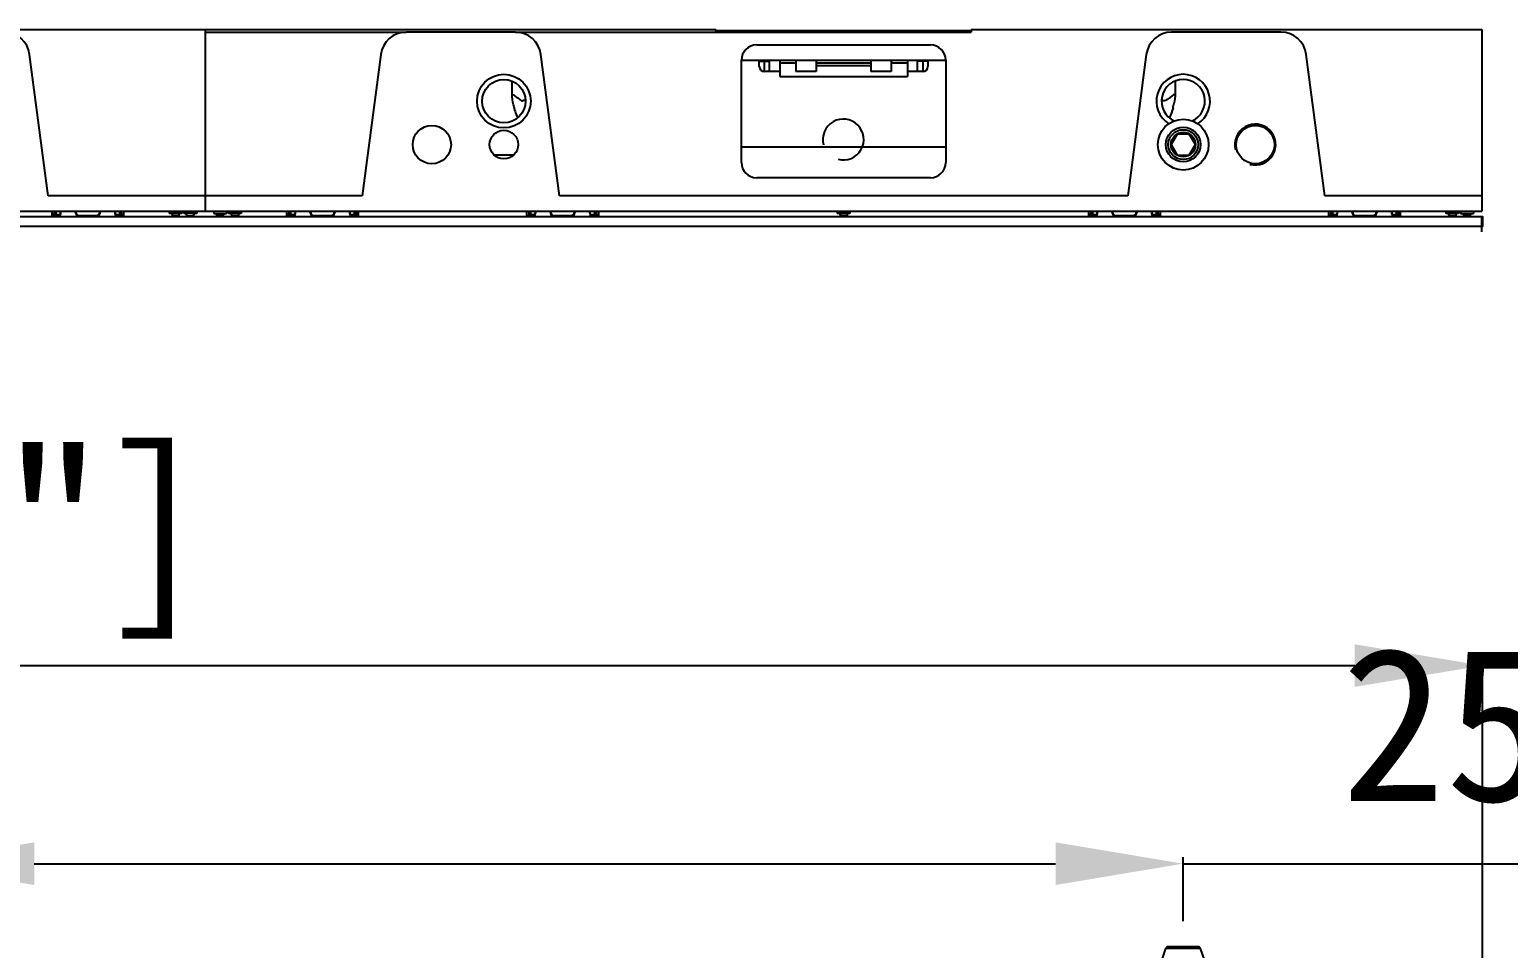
# Model space of a CAD drawing. Header units: millimetres. Extents: x 2900105 to 2915262, y -55349 to -51874.
# Drawn here: x 2902097.2 to 2902386.8, y -53393 to -53213.3 of the extents above; entities that cross this region are included whole.
import ezdxf

# ---------------------------------------------------------------- set-up
doc = ezdxf.new("R2010")
doc.units = ezdxf.units.MM
doc.layers.add('02___PRT_ALL_AXES', color=7, linetype='Continuous')
doc.styles.get("Standard").update_dxf_attribs({"font": ''})
doc.styles.get('Standard').set_extended_font_data('SimSun')
doc.dimstyles.new('ISO-200', dxfattribs={"dimtxt": 30, "dimasz": 25, "dimexe": 1.25, "dimexo": 5, "dimgap": 5, "dimtad": 1, "dimtoh": 1, "dimdec": 1, "dimdsep": 46, "dimtxsty": 'Standard', "dimcen": 2.5, "dimadec": 0, "dimazin": 0, "dimtfac": 1, "dimtdec": 1, "dimtmove": 0, "dimatfit": 3, "dimfxl": 1, "dimarcsym": 0})

# ---------------------------------------------------------------- blocks, each defined once
blk = doc.blocks.new('*D353')
at = {"color": 0, "lineweight": -2, "transparency": 16777216}
for p, q in [((2901381.67, -53396.7), (2901381.67, -53336.45)), ((2901406.67, -53337.7), (2902356.67, -53337.7)), ((2902381.67, -53396.7), (2902381.67, -53336.45))]:
    blk.add_line(p, q, dxfattribs=at)
at = {"color": 0, "transparency": 16777216}
for points in [[(2901406.67, -53333.53), (2901406.67, -53341.87), (2901381.67, -53337.7)], [(2902356.67, -53333.53), (2902356.67, -53341.87), (2902381.67, -53337.7)]]:
    blk.add_solid(points, dxfattribs=at)
at = {"layer": 'Defpoints', "color": 0, "transparency": 16777216}
for p in [(2902381.67, -53337.7), (2901381.67, -53401.7), (2902381.67, -53401.7)]:
    blk.add_point(p, dxfattribs=at)
at = {"color": 0, "transparency": 16777216, "insert": (2901969.15, -53314.1), "char_height": 30, "attachment_point": 5}
blk.add_mtext('1000 [3\'-3 3/8"]', dxfattribs=at)
blk = doc.blocks.new('*D361')
at = {"color": 0, "lineweight": -2, "transparency": 16777216}
for p, q in [((2902073.14, -53387.7), (2902073.14, -53375.21)), ((2902323.09, -53387.7), (2902323.09, -53375.21)), ((2902098.14, -53376.46), (2902298.09, -53376.46)), ((2902323.09, -53376.46), (2902604.8, -53376.46))]:
    blk.add_line(p, q, dxfattribs=at)
at = {"color": 0, "transparency": 16777216}
for points in [[(2902098.14, -53372.29), (2902098.14, -53380.63), (2902073.14, -53376.46)], [(2902298.09, -53372.29), (2902298.09, -53380.63), (2902323.09, -53376.46)]]:
    blk.add_solid(points, dxfattribs=at)
at = {"layer": 'Defpoints', "color": 0, "transparency": 16777216}
for p in [(2902323.09, -53376.46), (2902073.14, -53392.7), (2902323.09, -53392.7)]:
    blk.add_point(p, dxfattribs=at)
at = {"color": 0, "transparency": 16777216, "insert": (2902476.45, -53352.86), "char_height": 30, "attachment_point": 5}
blk.add_mtext('250 [9 7/8"]', dxfattribs=at)

msp = doc.modelspace()

# ---------------------------------------------------------------- linework, layer by layer
at = {"color": 7, "linetype": 'Continuous'}
for p, q in [((2902031.64, -53213.27), (2902231.59, -53213.27)), ((2902131.62, -53213.27), (2902131.62, -53248.77)), ((2902131.62, -53213.77), (2902170.98, -53213.77)), ((2902192.37, -53213.77), (2902170.96, -53213.77)), ((2902192.34, -53213.77), (2902231.59, -53213.77)), ((2902231.59, -53213.77), (2902231.59, -53213.27)), ((2902231.59, -53213.47), (2902281.59, -53213.47)), ((2902231.59, -53213.77), (2902281.59, -53213.77)), ((2902281.59, -53213.27), (2902381.57, -53213.27)), ((2902281.59, -53213.27), (2902281.59, -53213.77)), ((2902342.23, -53213.77), (2902320.82, -53213.77)), ((2902381.57, -53213.27), (2902381.57, -53248.77)), ((2902239.59, -53216.27), (2902273.59, -53216.27)), ((2902100.87, -53245.77), (2902097.23, -53218.12)), ((2902166, -53218.12), (2902162.36, -53245.77)), ((2902200.96, -53245.77), (2902197.32, -53218.12)), ((2902236.59, -53219.27), (2902276.59, -53219.27)), ((2902236.59, -53239.27), (2902236.59, -53219.27)), ((2902240.09, -53220.47), (2902240.09, -53219.27)), ((2902240.09, -53219.47), (2902242.09, -53219.47)), ((2902241.09, -53221.47), (2902241.09, -53219.27)), ((2902242.09, -53221.47), (2902242.09, -53219.27)), ((2902247.24, -53219.27), (2902247.24, -53221.47)), ((2902251.24, -53219.27), (2902251.24, -53221.47)), ((2902261.94, -53219.27), (2902261.94, -53221.47)), ((2902265.94, -53219.27), (2902265.94, -53221.47)), ((2902271.09, -53221.47), (2902271.09, -53219.27)), ((2902273.09, -53219.47), (2902271.09, -53219.47)), ((2902272.09, -53219.27), (2902272.09, -53221.47)), ((2902273.09, -53219.27), (2902273.09, -53220.47)), ((2902276.59, -53219.27), (2902276.59, -53239.27)), ((2902315.86, -53218.12), (2902312.22, -53245.77)), ((2902350.82, -53245.77), (2902347.18, -53218.12)), ((2902244.09, -53221.47), (2902241.09, -53221.47)), ((2902244.09, -53219.77), (2902244.09, -53222.47)), ((2902244.09, -53222.47), (2902269.09, -53222.47)), ((2902251.24, -53221.47), (2902247.24, -53221.47)), ((2902251.24, -53220.27), (2902261.94, -53220.27)), ((2902265.94, -53221.47), (2902261.94, -53221.47)), ((2902269.09, -53219.77), (2902269.09, -53222.47)), ((2902272.09, -53221.47), (2902269.09, -53221.47)), ((2902191.7, -53225.83), (2902191.7, -53223.34)), ((2902321.49, -53223.34), (2902321.49, -53225.83)), ((2902321.91, -53233.72), (2902320.73, -53235.77)), ((2902324.28, -53233.72), (2902321.91, -53233.72)), ((2902325.46, -53235.77), (2902324.28, -53233.72)), ((2902276.59, -53236.27), (2902236.59, -53236.27)), ((2902320.73, -53235.77), (2902321.91, -53237.82)), ((2902324.28, -53237.82), (2902325.46, -53235.77)), ((2902188.2, -53237.77), (2902191.99, -53237.77)), ((2902321.91, -53237.82), (2902324.28, -53237.82)), ((2902273.59, -53242.27), (2902239.59, -53242.27)), ((2902162.36, -53245.77), (2902100.87, -53245.77)), ((2902312.22, -53245.77), (2902200.96, -53245.77)), ((2902381.57, -53245.77), (2902350.82, -53245.77)), ((2901381.67, -53248.77), (2902381.57, -53248.77)), ((2902101.64, -53249.62), (2902101.64, -53248.77)), ((2902101.64, -53249.62), (2902101.91, -53249.62)), ((2902101.84, -53249.82), (2902101.64, -53249.62)), ((2902101.84, -53249.82), (2902103.02, -53249.82)), ((2902102.1, -53249.82), (2902101.91, -53249.62)), ((2902102.01, -53249.41), (2902102.33, -53249.46)), ((2902102.33, -53249.46), (2902103.22, -53249.46)), ((2902103.21, -53249.64), (2902103.23, -53249.61)), ((2902103.23, -53249.4), (2902103.22, -53249.46)), ((2902103.23, -53249.4), (2902103.22, -53249.46)), ((2902103.28, -53249.41), (2902103.22, -53249.46)), ((2902103.23, -53249.61), (2902103.23, -53249.61)), ((2902106.42, -53249.41), (2902106.35, -53249.46)), ((2902106.74, -53249.62), (2902110.54, -53249.62)), ((2902106.74, -53249.62), (2902106.8, -53249.82)), ((2902106.8, -53249.82), (2902110.49, -53249.82)), ((2902110.49, -53249.82), (2902110.54, -53249.62)), ((2902110.86, -53249.41), (2902110.94, -53249.46)), ((2902114.01, -53249.41), (2902114.07, -53249.46)), ((2902114.05, -53249.61), (2902114.06, -53249.61)), ((2902114.07, -53249.46), (2902114.06, -53249.4)), ((2902114.07, -53249.46), (2902114.06, -53249.4)), ((2902114.06, -53249.61), (2902114.08, -53249.64)), ((2902114.07, -53249.46), (2902114.96, -53249.46)), ((2902114.27, -53249.82), (2902115.44, -53249.82)), ((2902115.28, -53249.41), (2902114.96, -53249.46)), ((2902115.38, -53249.62), (2902115.19, -53249.82)), ((2902115.38, -53249.62), (2902115.64, -53249.62)), ((2902115.44, -53249.82), (2902115.64, -53249.62)), ((2902115.64, -53248.77), (2902115.64, -53249.62)), ((2902124.55, -53248.77), (2902124.55, -53249.27)), ((2902127.05, -53249.27), (2902124.55, -53249.27)), ((2902125.07, -53249.27), (2902125.19, -53249.72)), ((2902126.42, -53249.72), (2902125.19, -53249.72)), ((2902126.54, -53249.27), (2902126.42, -53249.72)), ((2902127.05, -53248.77), (2902127.05, -53249.27)), ((2902127.45, -53248.77), (2902127.45, -53249.27)), ((2902129.95, -53249.27), (2902127.45, -53249.27)), ((2902128.09, -53249.72), (2902127.92, -53249.27)), ((2902128.09, -53249.72), (2902129.32, -53249.72)), ((2902129.32, -53249.72), (2902129.49, -53249.27)), ((2902129.95, -53248.77), (2902129.95, -53249.27)), ((2902133.28, -53248.77), (2902133.28, -53249.27)), ((2902133.28, -53249.27), (2902135.78, -53249.27)), ((2902133.75, -53249.27), (2902133.92, -53249.72)), ((2902135.15, -53249.72), (2902133.92, -53249.72)), ((2902135.15, -53249.72), (2902135.32, -53249.27)), ((2902135.78, -53248.77), (2902135.78, -53249.27)), ((2902136.18, -53248.77), (2902136.18, -53249.27)), ((2902138.68, -53249.27), (2902136.18, -53249.27)), ((2902136.65, -53249.27), (2902136.82, -53249.72)), ((2902138.05, -53249.72), (2902136.82, -53249.72)), ((2902138.22, -53249.27), (2902138.05, -53249.72)), ((2902138.68, -53248.77), (2902138.68, -53249.27)), ((2902147.59, -53249.62), (2902147.59, -53248.77)), ((2902147.59, -53249.62), (2902147.86, -53249.62)), ((2902147.79, -53249.82), (2902147.59, -53249.62)), ((2902147.79, -53249.82), (2902148.97, -53249.82)), ((2902148.05, -53249.82), (2902147.86, -53249.62)), ((2902147.96, -53249.41), (2902148.28, -53249.46)), ((2902148.28, -53249.46), (2902149.17, -53249.46)), ((2902149.16, -53249.64), (2902149.18, -53249.61)), ((2902149.18, -53249.4), (2902149.17, -53249.46)), ((2902149.18, -53249.4), (2902149.17, -53249.46)), ((2902149.23, -53249.41), (2902149.17, -53249.46)), ((2902149.18, -53249.61), (2902149.18, -53249.61)), ((2902152.37, -53249.41), (2902152.3, -53249.46)), ((2902152.69, -53249.62), (2902156.49, -53249.62)), ((2902152.69, -53249.62), (2902152.75, -53249.82)), ((2902152.75, -53249.82), (2902156.44, -53249.82)), ((2902156.44, -53249.82), (2902156.49, -53249.62)), ((2902156.81, -53249.41), (2902156.89, -53249.46)), ((2902159.96, -53249.41), (2902160.02, -53249.46)), ((2902160, -53249.61), (2902160.01, -53249.61)), ((2902160.02, -53249.46), (2902160.01, -53249.4)), ((2902160.02, -53249.46), (2902160.01, -53249.4)), ((2902160.01, -53249.61), (2902160.03, -53249.64)), ((2902160.02, -53249.46), (2902160.91, -53249.46)), ((2902160.22, -53249.82), (2902161.39, -53249.82)), ((2902161.23, -53249.41), (2902160.91, -53249.46)), ((2902161.33, -53249.62), (2902161.14, -53249.82)), ((2902161.33, -53249.62), (2902161.59, -53249.62)), ((2902161.39, -53249.82), (2902161.59, -53249.62)), ((2902161.59, -53248.77), (2902161.59, -53249.62)), ((2902194.59, -53249.62), (2902194.59, -53248.77)), ((2902194.59, -53249.62), (2902194.86, -53249.62)), ((2902194.79, -53249.82), (2902194.59, -53249.62)), ((2902194.79, -53249.82), (2902195.97, -53249.82)), ((2902195.05, -53249.82), (2902194.86, -53249.62)), ((2902194.96, -53249.41), (2902195.28, -53249.46)), ((2902195.28, -53249.46), (2902196.17, -53249.46)), ((2902196.16, -53249.64), (2902196.18, -53249.61)), ((2902196.18, -53249.4), (2902196.17, -53249.46)), ((2902196.18, -53249.4), (2902196.17, -53249.46)), ((2902196.23, -53249.41), (2902196.17, -53249.46)), ((2902196.18, -53249.61), (2902196.18, -53249.61)), ((2902199.37, -53249.41), (2902199.3, -53249.46)), ((2902199.69, -53249.62), (2902203.49, -53249.62)), ((2902199.69, -53249.62), (2902199.75, -53249.82)), ((2902199.75, -53249.82), (2902203.44, -53249.82)), ((2902203.44, -53249.82), (2902203.49, -53249.62)), ((2902203.81, -53249.41), (2902203.89, -53249.46)), ((2902206.96, -53249.41), (2902207.02, -53249.46)), ((2902207, -53249.61), (2902207.01, -53249.61)), ((2902207.02, -53249.46), (2902207.01, -53249.4)), ((2902207.02, -53249.46), (2902207.01, -53249.4)), ((2902207.01, -53249.61), (2902207.03, -53249.64)), ((2902207.01, -53249.61), (2902207.03, -53249.64)), ((2902207.02, -53249.46), (2902207.91, -53249.46)), ((2902207.22, -53249.82), (2902208.39, -53249.82)), ((2902208.23, -53249.41), (2902207.91, -53249.46)), ((2902208.33, -53249.62), (2902208.14, -53249.82)), ((2902208.33, -53249.62), (2902208.59, -53249.62)), ((2902208.39, -53249.82), (2902208.59, -53249.62)), ((2902208.59, -53248.77), (2902208.59, -53249.62)), ((2902255.34, -53248.77), (2902255.34, -53249.27)), ((2902257.84, -53249.27), (2902255.34, -53249.27)), ((2902255.81, -53249.27), (2902255.98, -53249.72)), ((2902257.21, -53249.72), (2902255.98, -53249.72)), ((2902257.38, -53249.27), (2902257.21, -53249.72)), ((2902257.84, -53248.77), (2902257.84, -53249.27)), ((2902304.59, -53249.62), (2902304.59, -53248.77)), ((2902304.59, -53249.62), (2902304.86, -53249.62)), ((2902304.79, -53249.82), (2902304.59, -53249.62)), ((2902304.79, -53249.82), (2902305.97, -53249.82)), ((2902305.05, -53249.82), (2902304.86, -53249.62)), ((2902304.96, -53249.41), (2902305.28, -53249.46)), ((2902305.28, -53249.46), (2902306.17, -53249.46)), ((2902306.16, -53249.64), (2902306.18, -53249.61)), ((2902306.18, -53249.4), (2902306.17, -53249.46)), ((2902306.18, -53249.4), (2902306.17, -53249.46)), ((2902306.23, -53249.41), (2902306.17, -53249.46)), ((2902306.18, -53249.61), (2902306.18, -53249.61)), ((2902309.37, -53249.41), (2902309.3, -53249.46)), ((2902309.69, -53249.62), (2902313.49, -53249.62)), ((2902309.69, -53249.62), (2902309.75, -53249.82)), ((2902309.75, -53249.82), (2902313.44, -53249.82)), ((2902313.44, -53249.82), (2902313.49, -53249.62)), ((2902313.81, -53249.41), (2902313.89, -53249.46)), ((2902316.96, -53249.41), (2902317.02, -53249.46)), ((2902317, -53249.61), (2902317.01, -53249.61)), ((2902317.02, -53249.46), (2902317.01, -53249.4)), ((2902317.02, -53249.46), (2902317.01, -53249.4)), ((2902317.01, -53249.61), (2902317.03, -53249.64)), ((2902317.01, -53249.61), (2902317.03, -53249.64)), ((2902317.02, -53249.46), (2902317.91, -53249.46)), ((2902317.22, -53249.82), (2902318.39, -53249.82)), ((2902318.23, -53249.41), (2902317.91, -53249.46)), ((2902318.33, -53249.62), (2902318.14, -53249.82)), ((2902318.33, -53249.62), (2902318.59, -53249.62)), ((2902318.39, -53249.82), (2902318.59, -53249.62)), ((2902318.59, -53248.77), (2902318.59, -53249.62)), ((2902351.59, -53249.62), (2902351.59, -53248.77)), ((2902351.59, -53249.62), (2902351.86, -53249.62)), ((2902351.79, -53249.82), (2902351.59, -53249.62)), ((2902351.79, -53249.82), (2902352.97, -53249.82)), ((2902352.05, -53249.82), (2902351.86, -53249.62)), ((2902351.96, -53249.41), (2902352.28, -53249.46)), ((2902352.28, -53249.46), (2902353.17, -53249.46)), ((2902353.16, -53249.64), (2902353.18, -53249.61)), ((2902353.18, -53249.4), (2902353.17, -53249.46)), ((2902353.18, -53249.4), (2902353.17, -53249.46)), ((2902353.23, -53249.41), (2902353.17, -53249.46)), ((2902353.18, -53249.61), (2902353.18, -53249.61)), ((2902356.37, -53249.41), (2902356.3, -53249.46)), ((2902356.69, -53249.62), (2902360.49, -53249.62)), ((2902356.69, -53249.62), (2902356.75, -53249.82)), ((2902356.75, -53249.82), (2902360.44, -53249.82)), ((2902360.44, -53249.82), (2902360.49, -53249.62)), ((2902360.81, -53249.41), (2902360.89, -53249.46)), ((2902363.96, -53249.41), (2902364.02, -53249.46)), ((2902364, -53249.61), (2902364.01, -53249.61)), ((2902364.02, -53249.46), (2902364.01, -53249.4)), ((2902364.02, -53249.46), (2902364.01, -53249.4)), ((2902364.01, -53249.61), (2902364.03, -53249.64)), ((2902364.01, -53249.61), (2902364.03, -53249.64)), ((2902364.02, -53249.46), (2902364.91, -53249.46)), ((2902364.22, -53249.82), (2902365.39, -53249.82)), ((2902365.23, -53249.41), (2902364.91, -53249.46)), ((2902365.33, -53249.62), (2902365.14, -53249.82)), ((2902365.33, -53249.62), (2902365.59, -53249.62)), ((2902365.39, -53249.82), (2902365.59, -53249.62)), ((2902365.59, -53248.77), (2902365.59, -53249.62)), ((2902374.5, -53248.77), (2902374.5, -53249.27)), ((2902377, -53249.27), (2902374.5, -53249.27)), ((2902374.97, -53249.27), (2902375.14, -53249.72)), ((2902376.37, -53249.72), (2902375.14, -53249.72)), ((2902376.54, -53249.27), (2902376.37, -53249.72)), ((2902377, -53248.77), (2902377, -53249.27)), ((2902377.4, -53248.77), (2902377.4, -53249.27)), ((2902377.4, -53249.27), (2902379.9, -53249.27)), ((2902377.87, -53249.27), (2902378.04, -53249.72)), ((2902379.27, -53249.72), (2902378.04, -53249.72)), ((2902379.27, -53249.72), (2902379.44, -53249.27)), ((2902379.9, -53248.77), (2902379.9, -53249.27)), ((2902318.12, -53397.7), (2902319.7, -53393.03)), ((2902326.48, -53393.03), (2902319.7, -53393.03)), ((2902326.01, -53392.7), (2902320.18, -53392.7)), ((2902328.07, -53397.7), (2902326.48, -53393.03))]:
    msp.add_line(p, q, dxfattribs=at)
msp.add_line((2902381.57, -53252.82), (2902381.57, -53249.82))
msp.add_lwpolyline([(2901381.67, -53249.82), (2902381.57, -53249.82)])
at = {"color": 1}
msp.add_lwpolyline([(2901381.67, -53249.82), (2902381.67, -53249.82), (2902381.67, -53251.82), (2901381.67, -53251.82)], close=True, dxfattribs=at)
at = {"color": 7, "linetype": 'Continuous'}
for points in [[(2902103.12, -53249.75), (2902103.16, -53249.7), (2902103.21, -53249.64)], [(2902114.08, -53249.64), (2902114.13, -53249.7), (2902114.16, -53249.75)], [(2902114.08, -53249.64), (2902114.13, -53249.7), (2902114.16, -53249.75)], [(2902149.07, -53249.75), (2902149.11, -53249.7), (2902149.16, -53249.64)], [(2902160.03, -53249.64), (2902160.08, -53249.7), (2902160.11, -53249.75)], [(2902160.03, -53249.64), (2902160.08, -53249.7), (2902160.11, -53249.75)], [(2902196.07, -53249.75), (2902196.11, -53249.7), (2902196.16, -53249.64)], [(2902207.03, -53249.64), (2902207.08, -53249.7), (2902207.11, -53249.75)], [(2902207.03, -53249.64), (2902207.08, -53249.7), (2902207.11, -53249.75)], [(2902306.07, -53249.75), (2902306.11, -53249.7), (2902306.16, -53249.64)], [(2902317.03, -53249.64), (2902317.08, -53249.7), (2902317.11, -53249.75)], [(2902317.03, -53249.64), (2902317.08, -53249.7), (2902317.11, -53249.75)], [(2902353.07, -53249.75), (2902353.11, -53249.7), (2902353.16, -53249.64)], [(2902364.03, -53249.64), (2902364.08, -53249.7), (2902364.11, -53249.75)], [(2902364.03, -53249.64), (2902364.08, -53249.7), (2902364.11, -53249.75)]]:
    msp.add_lwpolyline(points, dxfattribs=at)
for centre, radius in [((2902190.09, -53227.27), 5.25), ((2902190.09, -53227.27), 4.25), ((2902323.09, -53235.77), 4.97), ((2902175.99, -53235.77), 3.75), ((2902190.09, -53235.77), 2.8), ((2902323.09, -53235.77), 3.39), ((2902323.09, -53235.77), 2.92), ((2902323.09, -53235.77), 2.4), ((2902337.19, -53235.77), 3.75)]:
    msp.add_circle(centre, radius, dxfattribs=at)
for centre, radius, start, end in [((2902092.28, -53218.77), 5, 7.5, 90), ((2902170.96, -53218.77), 5, 90, 172.5), ((2902192.37, -53218.77), 5, 7.5, 90), ((2902320.82, -53218.77), 5, 90, 172.5), ((2902342.23, -53218.77), 5, 7.5, 90), ((2902239.59, -53219.27), 3, 90, 180), ((2902273.59, -53219.27), 3, 0, 90), ((2902241.09, -53220.47), 1, 180, 270), ((2902272.09, -53220.47), 1, 270, 0), ((2902323.09, -53227.27), 5.25, 302.2278, 237.7771), ((2902323.09, -53227.27), 4.25, 294.3223, 245.6816), ((2902203.87, -53225.41), 12.21, 192.2853, 204.5771), ((2902309.2, -53225.38), 12.32, 344.7669, 349.4833), ((2902239.59, -53239.27), 3, 180, 270), ((2902273.59, -53239.27), 3, 270, 0), ((2902183.53, -53258.36), 82.02, 173.2844, 173.7315), ((2902186.24, -53258.42), 84.39, 173.4354, 173.9091), ((2902160.33, -53253.96), 57.29, 174.7974, 175.431), ((2902102.89, -53249.45), 0.383, 342.1096, 344.9011), ((2902102.53, -53249.36), 0.751, 349.5597, 351.1527), ((2902162.03, -53253.87), 58.92, 175.0326, 175.653), ((2902198.84, -53220.12), 97.04, 197.1728, 197.6019), ((2902196.72, -53219.92), 94.99, 197.6834, 198.0865), ((2902017.58, -53218.99), 98.11, 341.9429, 342.3332), ((2902020.11, -53220.62), 95.3, 342.3846, 342.8215), ((2902055.26, -53253.87), 58.91, 4.347, 4.9674), ((2902056.95, -53253.96), 57.29, 4.569, 5.2026), ((2902114.76, -53249.36), 0.755, 188.8633, 190.4432), ((2902114.4, -53249.45), 0.383, 195.1176, 197.8889), ((2902026.69, -53258.95), 88.78, 6.1349, 6.5852), ((2902032.55, -53258.52), 83.24, 6.2832, 6.7238), ((2902229.48, -53258.36), 82.02, 173.2844, 173.7315), ((2902232.19, -53258.42), 84.39, 173.4354, 173.9091), ((2902206.28, -53253.96), 57.29, 174.7974, 175.431), ((2902148.84, -53249.45), 0.383, 342.1096, 344.9011), ((2902148.48, -53249.36), 0.751, 349.5597, 351.1527), ((2902207.98, -53253.87), 58.92, 175.0326, 175.653), ((2902244.79, -53220.12), 97.04, 197.1728, 197.6019), ((2902242.67, -53219.92), 94.99, 197.6834, 198.0865), ((2902063.53, -53218.99), 98.11, 341.9429, 342.3332), ((2902066.06, -53220.62), 95.3, 342.3846, 342.8215), ((2902101.21, -53253.87), 58.91, 4.347, 4.9674), ((2902102.9, -53253.96), 57.29, 4.569, 5.2026), ((2902160.71, -53249.36), 0.755, 188.8633, 190.4432), ((2902160.35, -53249.45), 0.383, 195.1176, 197.8889), ((2902072.64, -53258.95), 88.78, 6.1349, 6.5852), ((2902078.5, -53258.52), 83.24, 6.2832, 6.7238), ((2902276.48, -53258.36), 82.02, 173.2844, 173.7315), ((2902279.19, -53258.42), 84.39, 173.4354, 173.9091), ((2902253.28, -53253.96), 57.29, 174.7974, 175.431), ((2902195.84, -53249.45), 0.383, 342.1096, 344.9011), ((2902195.48, -53249.36), 0.751, 349.5597, 351.1527), ((2902254.98, -53253.87), 58.92, 175.0326, 175.653), ((2902291.79, -53220.12), 97.04, 197.1728, 197.6019), ((2902289.67, -53219.92), 94.99, 197.6834, 198.0865), ((2902110.53, -53218.99), 98.11, 341.9429, 342.3332), ((2902113.06, -53220.62), 95.3, 342.3846, 342.8215), ((2902148.21, -53253.87), 58.91, 4.347, 4.9674), ((2902149.9, -53253.96), 57.29, 4.569, 5.2026), ((2902207.71, -53249.36), 0.755, 188.8633, 190.4432), ((2902207.35, -53249.45), 0.383, 195.1176, 197.8889), ((2902119.64, -53258.95), 88.78, 6.1349, 6.5852), ((2902125.5, -53258.52), 83.24, 6.2832, 6.7238), ((2902386.48, -53258.36), 82.02, 173.2844, 173.7315), ((2902389.19, -53258.42), 84.39, 173.4354, 173.9091), ((2902363.28, -53253.96), 57.29, 174.7974, 175.431), ((2902305.84, -53249.45), 0.383, 342.1096, 344.9011), ((2902305.48, -53249.36), 0.751, 349.5597, 351.1527), ((2902364.98, -53253.87), 58.92, 175.0326, 175.653), ((2902401.79, -53220.12), 97.04, 197.1728, 197.6019), ((2902399.67, -53219.92), 94.99, 197.6834, 198.0865), ((2902220.53, -53218.99), 98.11, 341.9429, 342.3332), ((2902223.06, -53220.62), 95.3, 342.3846, 342.8215), ((2902258.21, -53253.87), 58.91, 4.347, 4.9674), ((2902259.9, -53253.96), 57.29, 4.569, 5.2026), ((2902317.71, -53249.36), 0.755, 188.8633, 190.4432), ((2902317.35, -53249.45), 0.383, 195.1176, 197.8889), ((2902229.64, -53258.95), 88.78, 6.1349, 6.5852), ((2902235.5, -53258.52), 83.24, 6.2832, 6.7238), ((2902433.48, -53258.36), 82.02, 173.2844, 173.7315), ((2902436.19, -53258.42), 84.39, 173.4354, 173.9091), ((2902410.28, -53253.96), 57.29, 174.7974, 175.431), ((2902352.84, -53249.45), 0.383, 342.1096, 344.9011), ((2902352.48, -53249.36), 0.751, 349.5597, 351.1527), ((2902411.98, -53253.87), 58.92, 175.0326, 175.653), ((2902448.79, -53220.12), 97.04, 197.1728, 197.6019), ((2902446.67, -53219.92), 94.99, 197.6834, 198.0865), ((2902267.53, -53218.99), 98.11, 341.9429, 342.3332), ((2902270.06, -53220.62), 95.3, 342.3846, 342.8215), ((2902305.21, -53253.87), 58.91, 4.347, 4.9674), ((2902306.9, -53253.96), 57.29, 4.569, 5.2026), ((2902364.71, -53249.36), 0.755, 188.8633, 190.4432), ((2902364.35, -53249.45), 0.383, 195.1176, 197.8889), ((2902276.64, -53258.95), 88.78, 6.1349, 6.5852), ((2902282.5, -53258.52), 83.24, 6.2832, 6.7238), ((2902320.18, -53393.2), 0.5, 90, 161.222), ((2902326.01, -53393.2), 0.5, 18.778, 90)]:
    msp.add_arc(centre, radius, start, end, dxfattribs=at)
at = {"color": 2, "linetype": 'Continuous'}
for centre in [(2902256.54, -53234.77), (2902337.19, -53235.77)]:
    msp.add_arc(centre, 4, 255, 195, dxfattribs=at)
at = {"color": 7, "linetype": 'Continuous'}
for points in [[(2902191.7, -53225.83), (2902191.91, -53225.98), (2902192.12, -53226.12), (2902192.33, -53226.28)], [(2902191.95, -53228.01), (2902191.79, -53227.29), (2902191.7, -53226.56), (2902191.7, -53225.83)], [(2902321.49, -53225.83), (2902321.28, -53225.97), (2902321.07, -53226.13), (2902320.86, -53226.28)], [(2902321.49, -53225.83), (2902321.49, -53226.43), (2902321.43, -53227.03), (2902321.32, -53227.63)], [(2902321.09, -53228.61), (2902320.92, -53229.25), (2902320.7, -53229.88), (2902320.42, -53230.48)]]:
    msp.add_open_spline(points, degree=3, dxfattribs=at)
for points, knots in [([(2902192.33, -53226.28), (2902192.49, -53226.4), (2902192.71, -53226.58), (2902193.05, -53226.78), (2902193.3, -53226.95), (2902193.44, -53227.17), (2902193.65, -53227.21), (2902193.81, -53227.12), (2902194.03, -53227.06), (2902194.21, -53227.06), (2902194.3, -53227.05)], [0, 0, 0, 0, 0.256993, 0.380723, 0.511533, 0.64857, 0.703219, 0.764469, 0.882916, 1, 1, 1, 1]), ([(2902320.86, -53226.28), (2902320.62, -53226.45), (2902320.27, -53226.72), (2902319.79, -53227.04), (2902319.46, -53227.25), (2902319.12, -53227.22), (2902318.96, -53227.13), (2902318.88, -53227.09)], [0, 0, 0, 0, 0.386022, 0.576269, 0.760764, 0.877261, 1, 1, 1, 1]), ([(2902102.01, -53249.41), (2902102, -53249.44), (2902101.99, -53249.49), (2902101.97, -53249.55), (2902101.95, -53249.59), (2902101.93, -53249.61), (2902101.92, -53249.62), (2902101.91, -53249.62)], [0, 0, 0, 0, 0.37514, 0.667546, 0.779584, 0.869981, 1, 1, 1, 1]), ([(2902102.1, -53249.82), (2902102.12, -53249.82), (2902102.17, -53249.8), (2902102.21, -53249.76), (2902102.26, -53249.7), (2902102.3, -53249.6), (2902102.32, -53249.51), (2902102.33, -53249.46)], [0, 0, 0, 0, 0.16996, 0.271944, 0.388843, 0.668368, 1, 1, 1, 1]), ([(2902103.07, -53249.8), (2902103.07, -53249.8), (2902103.05, -53249.81), (2902103.03, -53249.82), (2902103.02, -53249.82)], [0, 0, 0, 0, 0.271414, 1, 1, 1, 1]), ([(2902103.12, -53249.75), (2902103.12, -53249.76), (2902103.1, -53249.78), (2902103.09, -53249.79), (2902103.07, -53249.8)], [0, 0, 0, 0, 0.278008, 1, 1, 1, 1]), ([(2902103.2, -53249.58), (2902103.19, -53249.61), (2902103.17, -53249.67), (2902103.14, -53249.73), (2902103.12, -53249.75)], [0, 0, 0, 0, 0.548709, 1, 1, 1, 1]), ([(2902103.22, -53249.46), (2902103.22, -53249.47), (2902103.21, -53249.51), (2902103.21, -53249.55), (2902103.2, -53249.58)], [0, 0, 0, 0, 0.25855, 1, 1, 1, 1]), ([(2902103.23, -53249.61), (2902103.23, -53249.61), (2902103.24, -53249.6), (2902103.24, -53249.6), (2902103.24, -53249.6)], [0, 0, 0, 0, 0.228076, 1, 1, 1, 1]), ([(2902103.24, -53249.6), (2902103.24, -53249.59), (2902103.25, -53249.58), (2902103.25, -53249.57), (2902103.25, -53249.56)], [0, 0, 0, 0, 0.216704, 1, 1, 1, 1]), ([(2902103.26, -53249.55), (2902103.26, -53249.54), (2902103.26, -53249.53), (2902103.27, -53249.51), (2902103.27, -53249.5)], [0, 0, 0, 0, 0.230283, 1, 1, 1, 1]), ([(2902103.27, -53249.48), (2902103.27, -53249.47), (2902103.28, -53249.45), (2902103.28, -53249.42), (2902103.28, -53249.41)], [0, 0, 0, 0, 0.236241, 1, 1, 1, 1]), ([(2902106.35, -53249.46), (2902106.36, -53249.51), (2902106.41, -53249.61), (2902106.51, -53249.72), (2902106.64, -53249.8), (2902106.75, -53249.82), (2902106.8, -53249.82)], [0, 0, 0, 0, 0.250998, 0.500435, 0.749131, 1, 1, 1, 1]), ([(2902106.74, -53249.62), (2902106.71, -53249.62), (2902106.63, -53249.61), (2902106.54, -53249.56), (2902106.46, -53249.49), (2902106.43, -53249.44), (2902106.42, -53249.41)], [0, 0, 0, 0, 0.268376, 0.524566, 0.767763, 1, 1, 1, 1]), ([(2902110.49, -53249.82), (2902110.54, -53249.82), (2902110.64, -53249.8), (2902110.77, -53249.73), (2902110.88, -53249.61), (2902110.92, -53249.51), (2902110.94, -53249.46)], [0, 0, 0, 0, 0.240508, 0.484992, 0.737944, 1, 1, 1, 1]), ([(2902110.86, -53249.41), (2902110.86, -53249.42), (2902110.84, -53249.45), (2902110.81, -53249.51), (2902110.72, -53249.59), (2902110.61, -53249.62), (2902110.54, -53249.62)], [0, 0, 0, 0, 0.128412, 0.255857, 0.507121, 1, 1, 1, 1]), ([(2902114.01, -53249.41), (2902114.01, -53249.41), (2902114.01, -53249.44), (2902114.01, -53249.46), (2902114.01, -53249.48)], [0, 0, 0, 0, 0.262719, 1, 1, 1, 1]), ([(2902114.02, -53249.5), (2902114.02, -53249.5), (2902114.02, -53249.52), (2902114.03, -53249.54), (2902114.03, -53249.55)], [0, 0, 0, 0, 0.269561, 1, 1, 1, 1]), ([(2902114.03, -53249.56), (2902114.03, -53249.57), (2902114.04, -53249.58), (2902114.04, -53249.59), (2902114.05, -53249.6)], [0, 0, 0, 0, 0.284066, 1, 1, 1, 1]), ([(2902114.05, -53249.6), (2902114.05, -53249.6), (2902114.05, -53249.6), (2902114.05, -53249.6), (2902114.05, -53249.61)], [0, 0, 0, 0, 0.272168, 1, 1, 1, 1]), ([(2902114.09, -53249.58), (2902114.08, -53249.57), (2902114.08, -53249.53), (2902114.07, -53249.49), (2902114.07, -53249.46)], [0, 0, 0, 0, 0.240854, 1, 1, 1, 1]), ([(2902114.16, -53249.75), (2902114.15, -53249.73), (2902114.12, -53249.67), (2902114.1, -53249.61), (2902114.09, -53249.58)], [0, 0, 0, 0, 0.450952, 1, 1, 1, 1]), ([(2902114.21, -53249.8), (2902114.21, -53249.8), (2902114.19, -53249.78), (2902114.17, -53249.77), (2902114.16, -53249.75)], [0, 0, 0, 0, 0.224249, 1, 1, 1, 1]), ([(2902114.27, -53249.82), (2902114.26, -53249.82), (2902114.24, -53249.82), (2902114.23, -53249.81), (2902114.21, -53249.8)], [0, 0, 0, 0, 0.235531, 1, 1, 1, 1]), ([(2902115.19, -53249.82), (2902115.16, -53249.82), (2902115.12, -53249.8), (2902115.08, -53249.76), (2902115.03, -53249.7), (2902114.99, -53249.6), (2902114.96, -53249.51), (2902114.96, -53249.46)], [0, 0, 0, 0, 0.169904, 0.271882, 0.388765, 0.668317, 1, 1, 1, 1]), ([(2902115.28, -53249.41), (2902115.29, -53249.44), (2902115.29, -53249.48), (2902115.31, -53249.53), (2902115.32, -53249.57), (2902115.34, -53249.6), (2902115.36, -53249.61), (2902115.37, -53249.62), (2902115.37, -53249.62), (2902115.38, -53249.62), (2902115.38, -53249.62), (2902115.38, -53249.62), (2902115.38, -53249.62)], [0, 0, 0, 0, 0.374078, 0.531551, 0.666227, 0.867313, 0.905399, 0.939482, 0.970531, 0.985448, 0.992739, 1, 1, 1, 1]), ([(2902147.96, -53249.41), (2902147.95, -53249.44), (2902147.94, -53249.49), (2902147.92, -53249.55), (2902147.9, -53249.59), (2902147.88, -53249.61), (2902147.87, -53249.62), (2902147.86, -53249.62)], [0, 0, 0, 0, 0.37514, 0.667546, 0.779584, 0.869981, 1, 1, 1, 1]), ([(2902148.05, -53249.82), (2902148.07, -53249.82), (2902148.12, -53249.8), (2902148.16, -53249.76), (2902148.21, -53249.7), (2902148.25, -53249.6), (2902148.27, -53249.51), (2902148.28, -53249.46)], [0, 0, 0, 0, 0.16996, 0.271944, 0.388843, 0.668368, 1, 1, 1, 1]), ([(2902149.02, -53249.8), (2902149.02, -53249.8), (2902149, -53249.81), (2902148.98, -53249.82), (2902148.97, -53249.82)], [0, 0, 0, 0, 0.271414, 1, 1, 1, 1]), ([(2902149.07, -53249.75), (2902149.07, -53249.76), (2902149.05, -53249.78), (2902149.04, -53249.79), (2902149.02, -53249.8)], [0, 0, 0, 0, 0.278008, 1, 1, 1, 1]), ([(2902149.15, -53249.58), (2902149.14, -53249.61), (2902149.12, -53249.67), (2902149.09, -53249.73), (2902149.07, -53249.75)], [0, 0, 0, 0, 0.548709, 1, 1, 1, 1]), ([(2902149.17, -53249.46), (2902149.17, -53249.47), (2902149.16, -53249.51), (2902149.16, -53249.55), (2902149.15, -53249.58)], [0, 0, 0, 0, 0.25855, 1, 1, 1, 1]), ([(2902149.18, -53249.61), (2902149.18, -53249.61), (2902149.19, -53249.6), (2902149.19, -53249.6), (2902149.19, -53249.6)], [0, 0, 0, 0, 0.228076, 1, 1, 1, 1]), ([(2902149.19, -53249.6), (2902149.19, -53249.59), (2902149.2, -53249.58), (2902149.2, -53249.57), (2902149.2, -53249.56)], [0, 0, 0, 0, 0.216704, 1, 1, 1, 1]), ([(2902149.21, -53249.55), (2902149.21, -53249.54), (2902149.21, -53249.53), (2902149.22, -53249.51), (2902149.22, -53249.5)], [0, 0, 0, 0, 0.230283, 1, 1, 1, 1]), ([(2902149.22, -53249.48), (2902149.22, -53249.47), (2902149.23, -53249.45), (2902149.23, -53249.42), (2902149.23, -53249.41)], [0, 0, 0, 0, 0.236241, 1, 1, 1, 1]), ([(2902152.3, -53249.46), (2902152.31, -53249.51), (2902152.36, -53249.61), (2902152.46, -53249.72), (2902152.59, -53249.8), (2902152.7, -53249.82), (2902152.75, -53249.82)], [0, 0, 0, 0, 0.250998, 0.500435, 0.749131, 1, 1, 1, 1]), ([(2902152.69, -53249.62), (2902152.66, -53249.62), (2902152.58, -53249.61), (2902152.49, -53249.56), (2902152.41, -53249.49), (2902152.38, -53249.44), (2902152.37, -53249.41)], [0, 0, 0, 0, 0.268376, 0.524566, 0.767763, 1, 1, 1, 1]), ([(2902156.44, -53249.82), (2902156.49, -53249.82), (2902156.59, -53249.8), (2902156.72, -53249.73), (2902156.83, -53249.61), (2902156.87, -53249.51), (2902156.89, -53249.46)], [0, 0, 0, 0, 0.240508, 0.484992, 0.737944, 1, 1, 1, 1]), ([(2902156.81, -53249.41), (2902156.81, -53249.42), (2902156.79, -53249.45), (2902156.76, -53249.51), (2902156.67, -53249.59), (2902156.56, -53249.62), (2902156.49, -53249.62)], [0, 0, 0, 0, 0.128412, 0.255857, 0.507121, 1, 1, 1, 1]), ([(2902159.96, -53249.41), (2902159.96, -53249.41), (2902159.96, -53249.44), (2902159.96, -53249.46), (2902159.96, -53249.48)], [0, 0, 0, 0, 0.262719, 1, 1, 1, 1]), ([(2902159.97, -53249.5), (2902159.97, -53249.5), (2902159.97, -53249.52), (2902159.98, -53249.54), (2902159.98, -53249.55)], [0, 0, 0, 0, 0.269561, 1, 1, 1, 1]), ([(2902159.98, -53249.56), (2902159.98, -53249.57), (2902159.99, -53249.58), (2902159.99, -53249.59), (2902160, -53249.6)], [0, 0, 0, 0, 0.284066, 1, 1, 1, 1]), ([(2902160, -53249.6), (2902160, -53249.6), (2902160, -53249.6), (2902160, -53249.6), (2902160, -53249.61)], [0, 0, 0, 0, 0.272168, 1, 1, 1, 1]), ([(2902160.04, -53249.58), (2902160.03, -53249.57), (2902160.03, -53249.53), (2902160.02, -53249.49), (2902160.02, -53249.46)], [0, 0, 0, 0, 0.240854, 1, 1, 1, 1]), ([(2902160.11, -53249.75), (2902160.1, -53249.73), (2902160.07, -53249.67), (2902160.05, -53249.61), (2902160.04, -53249.58)], [0, 0, 0, 0, 0.450952, 1, 1, 1, 1]), ([(2902160.16, -53249.8), (2902160.16, -53249.8), (2902160.14, -53249.78), (2902160.12, -53249.77), (2902160.11, -53249.75)], [0, 0, 0, 0, 0.224249, 1, 1, 1, 1]), ([(2902160.22, -53249.82), (2902160.21, -53249.82), (2902160.19, -53249.82), (2902160.18, -53249.81), (2902160.16, -53249.8)], [0, 0, 0, 0, 0.235531, 1, 1, 1, 1]), ([(2902161.14, -53249.82), (2902161.11, -53249.82), (2902161.07, -53249.8), (2902161.03, -53249.76), (2902160.98, -53249.7), (2902160.94, -53249.6), (2902160.91, -53249.51), (2902160.91, -53249.46)], [0, 0, 0, 0, 0.169904, 0.271882, 0.388765, 0.668317, 1, 1, 1, 1]), ([(2902161.23, -53249.41), (2902161.24, -53249.44), (2902161.24, -53249.48), (2902161.26, -53249.53), (2902161.27, -53249.57), (2902161.29, -53249.6), (2902161.31, -53249.61), (2902161.32, -53249.62), (2902161.32, -53249.62), (2902161.33, -53249.62), (2902161.33, -53249.62), (2902161.33, -53249.62), (2902161.33, -53249.62)], [0, 0, 0, 0, 0.374078, 0.531551, 0.666227, 0.867313, 0.905399, 0.939482, 0.970531, 0.985448, 0.992739, 1, 1, 1, 1]), ([(2902194.96, -53249.41), (2902194.95, -53249.44), (2902194.94, -53249.49), (2902194.92, -53249.55), (2902194.9, -53249.59), (2902194.88, -53249.61), (2902194.87, -53249.62), (2902194.86, -53249.62)], [0, 0, 0, 0, 0.37514, 0.667546, 0.779584, 0.869981, 1, 1, 1, 1]), ([(2902195.05, -53249.82), (2902195.07, -53249.82), (2902195.12, -53249.8), (2902195.16, -53249.76), (2902195.21, -53249.7), (2902195.25, -53249.6), (2902195.27, -53249.51), (2902195.28, -53249.46)], [0, 0, 0, 0, 0.16996, 0.271944, 0.388843, 0.668368, 1, 1, 1, 1]), ([(2902196.02, -53249.8), (2902196.02, -53249.8), (2902196, -53249.81), (2902195.98, -53249.82), (2902195.97, -53249.82)], [0, 0, 0, 0, 0.271414, 1, 1, 1, 1]), ([(2902196.07, -53249.75), (2902196.07, -53249.76), (2902196.05, -53249.78), (2902196.04, -53249.79), (2902196.02, -53249.8)], [0, 0, 0, 0, 0.278008, 1, 1, 1, 1]), ([(2902196.15, -53249.58), (2902196.14, -53249.61), (2902196.12, -53249.67), (2902196.09, -53249.73), (2902196.07, -53249.75)], [0, 0, 0, 0, 0.548709, 1, 1, 1, 1]), ([(2902196.17, -53249.46), (2902196.17, -53249.47), (2902196.16, -53249.51), (2902196.16, -53249.55), (2902196.15, -53249.58)], [0, 0, 0, 0, 0.25855, 1, 1, 1, 1]), ([(2902196.18, -53249.61), (2902196.18, -53249.61), (2902196.19, -53249.6), (2902196.19, -53249.6), (2902196.19, -53249.6)], [0, 0, 0, 0, 0.228076, 1, 1, 1, 1]), ([(2902196.19, -53249.6), (2902196.19, -53249.59), (2902196.2, -53249.58), (2902196.2, -53249.57), (2902196.2, -53249.56)], [0, 0, 0, 0, 0.216704, 1, 1, 1, 1]), ([(2902196.21, -53249.55), (2902196.21, -53249.54), (2902196.21, -53249.53), (2902196.22, -53249.51), (2902196.22, -53249.5)], [0, 0, 0, 0, 0.230283, 1, 1, 1, 1]), ([(2902196.22, -53249.48), (2902196.22, -53249.47), (2902196.23, -53249.45), (2902196.23, -53249.42), (2902196.23, -53249.41)], [0, 0, 0, 0, 0.236241, 1, 1, 1, 1]), ([(2902199.3, -53249.46), (2902199.31, -53249.51), (2902199.36, -53249.61), (2902199.46, -53249.72), (2902199.59, -53249.8), (2902199.7, -53249.82), (2902199.75, -53249.82)], [0, 0, 0, 0, 0.250998, 0.500435, 0.749131, 1, 1, 1, 1]), ([(2902199.69, -53249.62), (2902199.66, -53249.62), (2902199.58, -53249.61), (2902199.49, -53249.56), (2902199.41, -53249.49), (2902199.38, -53249.44), (2902199.37, -53249.41)], [0, 0, 0, 0, 0.268376, 0.524566, 0.767763, 1, 1, 1, 1]), ([(2902203.44, -53249.82), (2902203.49, -53249.82), (2902203.59, -53249.8), (2902203.72, -53249.73), (2902203.83, -53249.61), (2902203.87, -53249.51), (2902203.89, -53249.46)], [0, 0, 0, 0, 0.240508, 0.484992, 0.737944, 1, 1, 1, 1]), ([(2902203.81, -53249.41), (2902203.81, -53249.42), (2902203.79, -53249.45), (2902203.76, -53249.51), (2902203.67, -53249.59), (2902203.56, -53249.62), (2902203.49, -53249.62)], [0, 0, 0, 0, 0.128412, 0.255857, 0.507121, 1, 1, 1, 1]), ([(2902206.96, -53249.41), (2902206.96, -53249.41), (2902206.96, -53249.44), (2902206.96, -53249.46), (2902206.96, -53249.48)], [0, 0, 0, 0, 0.262719, 1, 1, 1, 1]), ([(2902206.97, -53249.5), (2902206.97, -53249.5), (2902206.97, -53249.52), (2902206.98, -53249.54), (2902206.98, -53249.55)], [0, 0, 0, 0, 0.269561, 1, 1, 1, 1]), ([(2902206.98, -53249.56), (2902206.98, -53249.57), (2902206.99, -53249.58), (2902206.99, -53249.59), (2902207, -53249.6)], [0, 0, 0, 0, 0.284066, 1, 1, 1, 1]), ([(2902207, -53249.6), (2902207, -53249.6), (2902207, -53249.6), (2902207, -53249.6), (2902207, -53249.61)], [0, 0, 0, 0, 0.272168, 1, 1, 1, 1]), ([(2902207.04, -53249.58), (2902207.03, -53249.57), (2902207.03, -53249.53), (2902207.02, -53249.49), (2902207.02, -53249.46)], [0, 0, 0, 0, 0.240854, 1, 1, 1, 1]), ([(2902207.11, -53249.75), (2902207.1, -53249.73), (2902207.07, -53249.67), (2902207.05, -53249.61), (2902207.04, -53249.58)], [0, 0, 0, 0, 0.450952, 1, 1, 1, 1]), ([(2902207.16, -53249.8), (2902207.16, -53249.8), (2902207.14, -53249.78), (2902207.12, -53249.77), (2902207.11, -53249.75)], [0, 0, 0, 0, 0.224249, 1, 1, 1, 1]), ([(2902207.22, -53249.82), (2902207.21, -53249.82), (2902207.19, -53249.82), (2902207.18, -53249.81), (2902207.16, -53249.8)], [0, 0, 0, 0, 0.235531, 1, 1, 1, 1]), ([(2902208.14, -53249.82), (2902208.11, -53249.82), (2902208.07, -53249.8), (2902208.03, -53249.76), (2902207.98, -53249.7), (2902207.94, -53249.6), (2902207.91, -53249.51), (2902207.91, -53249.46)], [0, 0, 0, 0, 0.169904, 0.271882, 0.388765, 0.668317, 1, 1, 1, 1]), ([(2902208.23, -53249.41), (2902208.24, -53249.44), (2902208.24, -53249.48), (2902208.26, -53249.53), (2902208.27, -53249.57), (2902208.29, -53249.6), (2902208.31, -53249.61), (2902208.32, -53249.62), (2902208.32, -53249.62), (2902208.33, -53249.62), (2902208.33, -53249.62), (2902208.33, -53249.62), (2902208.33, -53249.62)], [0, 0, 0, 0, 0.374078, 0.531551, 0.666227, 0.867313, 0.905399, 0.939482, 0.970531, 0.985448, 0.992739, 1, 1, 1, 1]), ([(2902304.96, -53249.41), (2902304.95, -53249.44), (2902304.94, -53249.49), (2902304.92, -53249.55), (2902304.9, -53249.59), (2902304.88, -53249.61), (2902304.87, -53249.62), (2902304.86, -53249.62)], [0, 0, 0, 0, 0.37514, 0.667546, 0.779584, 0.869981, 1, 1, 1, 1]), ([(2902305.05, -53249.82), (2902305.07, -53249.82), (2902305.12, -53249.8), (2902305.16, -53249.76), (2902305.21, -53249.7), (2902305.25, -53249.6), (2902305.27, -53249.51), (2902305.28, -53249.46)], [0, 0, 0, 0, 0.16996, 0.271944, 0.388843, 0.668368, 1, 1, 1, 1]), ([(2902306.02, -53249.8), (2902306.02, -53249.8), (2902306, -53249.81), (2902305.98, -53249.82), (2902305.97, -53249.82)], [0, 0, 0, 0, 0.271414, 1, 1, 1, 1]), ([(2902306.07, -53249.75), (2902306.07, -53249.76), (2902306.05, -53249.78), (2902306.04, -53249.79), (2902306.02, -53249.8)], [0, 0, 0, 0, 0.278008, 1, 1, 1, 1]), ([(2902306.15, -53249.58), (2902306.14, -53249.61), (2902306.12, -53249.67), (2902306.09, -53249.73), (2902306.07, -53249.75)], [0, 0, 0, 0, 0.548709, 1, 1, 1, 1]), ([(2902306.17, -53249.46), (2902306.17, -53249.47), (2902306.16, -53249.51), (2902306.16, -53249.55), (2902306.15, -53249.58)], [0, 0, 0, 0, 0.25855, 1, 1, 1, 1]), ([(2902306.18, -53249.61), (2902306.18, -53249.61), (2902306.19, -53249.6), (2902306.19, -53249.6), (2902306.19, -53249.6)], [0, 0, 0, 0, 0.228076, 1, 1, 1, 1]), ([(2902306.19, -53249.6), (2902306.19, -53249.59), (2902306.2, -53249.58), (2902306.2, -53249.57), (2902306.2, -53249.56)], [0, 0, 0, 0, 0.216704, 1, 1, 1, 1]), ([(2902306.21, -53249.55), (2902306.21, -53249.54), (2902306.21, -53249.53), (2902306.22, -53249.51), (2902306.22, -53249.5)], [0, 0, 0, 0, 0.230283, 1, 1, 1, 1]), ([(2902306.22, -53249.48), (2902306.22, -53249.47), (2902306.23, -53249.45), (2902306.23, -53249.42), (2902306.23, -53249.41)], [0, 0, 0, 0, 0.236241, 1, 1, 1, 1]), ([(2902309.3, -53249.46), (2902309.31, -53249.51), (2902309.36, -53249.61), (2902309.46, -53249.72), (2902309.59, -53249.8), (2902309.7, -53249.82), (2902309.75, -53249.82)], [0, 0, 0, 0, 0.250998, 0.500435, 0.749131, 1, 1, 1, 1]), ([(2902309.69, -53249.62), (2902309.66, -53249.62), (2902309.58, -53249.61), (2902309.49, -53249.56), (2902309.41, -53249.49), (2902309.38, -53249.44), (2902309.37, -53249.41)], [0, 0, 0, 0, 0.268376, 0.524566, 0.767763, 1, 1, 1, 1]), ([(2902313.44, -53249.82), (2902313.49, -53249.82), (2902313.59, -53249.8), (2902313.72, -53249.73), (2902313.83, -53249.61), (2902313.87, -53249.51), (2902313.89, -53249.46)], [0, 0, 0, 0, 0.240508, 0.484992, 0.737944, 1, 1, 1, 1]), ([(2902313.81, -53249.41), (2902313.81, -53249.42), (2902313.79, -53249.45), (2902313.76, -53249.51), (2902313.67, -53249.59), (2902313.56, -53249.62), (2902313.49, -53249.62)], [0, 0, 0, 0, 0.128412, 0.255857, 0.507121, 1, 1, 1, 1]), ([(2902316.96, -53249.41), (2902316.96, -53249.41), (2902316.96, -53249.44), (2902316.96, -53249.46), (2902316.96, -53249.48)], [0, 0, 0, 0, 0.262719, 1, 1, 1, 1]), ([(2902316.97, -53249.5), (2902316.97, -53249.5), (2902316.97, -53249.52), (2902316.98, -53249.54), (2902316.98, -53249.55)], [0, 0, 0, 0, 0.269561, 1, 1, 1, 1]), ([(2902316.98, -53249.56), (2902316.98, -53249.57), (2902316.99, -53249.58), (2902316.99, -53249.59), (2902317, -53249.6)], [0, 0, 0, 0, 0.284066, 1, 1, 1, 1]), ([(2902317, -53249.6), (2902317, -53249.6), (2902317, -53249.6), (2902317, -53249.6), (2902317, -53249.61)], [0, 0, 0, 0, 0.272168, 1, 1, 1, 1]), ([(2902317.04, -53249.58), (2902317.03, -53249.57), (2902317.03, -53249.53), (2902317.02, -53249.49), (2902317.02, -53249.46)], [0, 0, 0, 0, 0.240854, 1, 1, 1, 1]), ([(2902317.11, -53249.75), (2902317.1, -53249.73), (2902317.07, -53249.67), (2902317.05, -53249.61), (2902317.04, -53249.58)], [0, 0, 0, 0, 0.450952, 1, 1, 1, 1]), ([(2902317.16, -53249.8), (2902317.16, -53249.8), (2902317.14, -53249.78), (2902317.12, -53249.77), (2902317.11, -53249.75)], [0, 0, 0, 0, 0.224249, 1, 1, 1, 1]), ([(2902317.22, -53249.82), (2902317.21, -53249.82), (2902317.19, -53249.82), (2902317.18, -53249.81), (2902317.16, -53249.8)], [0, 0, 0, 0, 0.235531, 1, 1, 1, 1]), ([(2902318.14, -53249.82), (2902318.11, -53249.82), (2902318.07, -53249.8), (2902318.03, -53249.76), (2902317.98, -53249.7), (2902317.94, -53249.6), (2902317.91, -53249.51), (2902317.91, -53249.46)], [0, 0, 0, 0, 0.169904, 0.271882, 0.388765, 0.668317, 1, 1, 1, 1]), ([(2902318.23, -53249.41), (2902318.24, -53249.44), (2902318.24, -53249.48), (2902318.26, -53249.53), (2902318.27, -53249.57), (2902318.29, -53249.6), (2902318.31, -53249.61), (2902318.32, -53249.62), (2902318.32, -53249.62), (2902318.33, -53249.62), (2902318.33, -53249.62), (2902318.33, -53249.62), (2902318.33, -53249.62)], [0, 0, 0, 0, 0.374078, 0.531551, 0.666227, 0.867313, 0.905399, 0.939482, 0.970531, 0.985448, 0.992739, 1, 1, 1, 1]), ([(2902351.96, -53249.41), (2902351.95, -53249.44), (2902351.94, -53249.49), (2902351.92, -53249.55), (2902351.9, -53249.59), (2902351.88, -53249.61), (2902351.87, -53249.62), (2902351.86, -53249.62)], [0, 0, 0, 0, 0.37514, 0.667546, 0.779584, 0.869981, 1, 1, 1, 1]), ([(2902352.05, -53249.82), (2902352.07, -53249.82), (2902352.12, -53249.8), (2902352.16, -53249.76), (2902352.21, -53249.7), (2902352.25, -53249.6), (2902352.27, -53249.51), (2902352.28, -53249.46)], [0, 0, 0, 0, 0.16996, 0.271944, 0.388843, 0.668368, 1, 1, 1, 1]), ([(2902353.02, -53249.8), (2902353.02, -53249.8), (2902353, -53249.81), (2902352.98, -53249.82), (2902352.97, -53249.82)], [0, 0, 0, 0, 0.271414, 1, 1, 1, 1]), ([(2902353.07, -53249.75), (2902353.07, -53249.76), (2902353.05, -53249.78), (2902353.04, -53249.79), (2902353.02, -53249.8)], [0, 0, 0, 0, 0.278008, 1, 1, 1, 1]), ([(2902353.15, -53249.58), (2902353.14, -53249.61), (2902353.12, -53249.67), (2902353.09, -53249.73), (2902353.07, -53249.75)], [0, 0, 0, 0, 0.548709, 1, 1, 1, 1]), ([(2902353.17, -53249.46), (2902353.17, -53249.47), (2902353.16, -53249.51), (2902353.16, -53249.55), (2902353.15, -53249.58)], [0, 0, 0, 0, 0.25855, 1, 1, 1, 1]), ([(2902353.18, -53249.61), (2902353.18, -53249.61), (2902353.19, -53249.6), (2902353.19, -53249.6), (2902353.19, -53249.6)], [0, 0, 0, 0, 0.228076, 1, 1, 1, 1]), ([(2902353.19, -53249.6), (2902353.19, -53249.59), (2902353.2, -53249.58), (2902353.2, -53249.57), (2902353.2, -53249.56)], [0, 0, 0, 0, 0.216704, 1, 1, 1, 1]), ([(2902353.21, -53249.55), (2902353.21, -53249.54), (2902353.21, -53249.53), (2902353.22, -53249.51), (2902353.22, -53249.5)], [0, 0, 0, 0, 0.230283, 1, 1, 1, 1]), ([(2902353.22, -53249.48), (2902353.22, -53249.47), (2902353.23, -53249.45), (2902353.23, -53249.42), (2902353.23, -53249.41)], [0, 0, 0, 0, 0.236241, 1, 1, 1, 1]), ([(2902356.3, -53249.46), (2902356.31, -53249.51), (2902356.36, -53249.61), (2902356.46, -53249.72), (2902356.59, -53249.8), (2902356.7, -53249.82), (2902356.75, -53249.82)], [0, 0, 0, 0, 0.250998, 0.500435, 0.749131, 1, 1, 1, 1]), ([(2902356.69, -53249.62), (2902356.66, -53249.62), (2902356.58, -53249.61), (2902356.49, -53249.56), (2902356.41, -53249.49), (2902356.38, -53249.44), (2902356.37, -53249.41)], [0, 0, 0, 0, 0.268376, 0.524566, 0.767763, 1, 1, 1, 1]), ([(2902360.44, -53249.82), (2902360.49, -53249.82), (2902360.59, -53249.8), (2902360.72, -53249.73), (2902360.83, -53249.61), (2902360.87, -53249.51), (2902360.89, -53249.46)], [0, 0, 0, 0, 0.240508, 0.484992, 0.737944, 1, 1, 1, 1]), ([(2902360.81, -53249.41), (2902360.81, -53249.42), (2902360.79, -53249.45), (2902360.76, -53249.51), (2902360.67, -53249.59), (2902360.56, -53249.62), (2902360.49, -53249.62)], [0, 0, 0, 0, 0.128412, 0.255857, 0.507121, 1, 1, 1, 1]), ([(2902363.96, -53249.41), (2902363.96, -53249.41), (2902363.96, -53249.44), (2902363.96, -53249.46), (2902363.96, -53249.48)], [0, 0, 0, 0, 0.262719, 1, 1, 1, 1]), ([(2902363.97, -53249.5), (2902363.97, -53249.5), (2902363.97, -53249.52), (2902363.98, -53249.54), (2902363.98, -53249.55)], [0, 0, 0, 0, 0.269561, 1, 1, 1, 1]), ([(2902363.98, -53249.56), (2902363.98, -53249.57), (2902363.99, -53249.58), (2902363.99, -53249.59), (2902364, -53249.6)], [0, 0, 0, 0, 0.284066, 1, 1, 1, 1]), ([(2902364, -53249.6), (2902364, -53249.6), (2902364, -53249.6), (2902364, -53249.6), (2902364, -53249.61)], [0, 0, 0, 0, 0.272168, 1, 1, 1, 1]), ([(2902364.04, -53249.58), (2902364.03, -53249.57), (2902364.03, -53249.53), (2902364.02, -53249.49), (2902364.02, -53249.46)], [0, 0, 0, 0, 0.240854, 1, 1, 1, 1]), ([(2902364.11, -53249.75), (2902364.1, -53249.73), (2902364.07, -53249.67), (2902364.05, -53249.61), (2902364.04, -53249.58)], [0, 0, 0, 0, 0.450952, 1, 1, 1, 1]), ([(2902364.16, -53249.8), (2902364.16, -53249.8), (2902364.14, -53249.78), (2902364.12, -53249.77), (2902364.11, -53249.75)], [0, 0, 0, 0, 0.224249, 1, 1, 1, 1]), ([(2902364.22, -53249.82), (2902364.21, -53249.82), (2902364.19, -53249.82), (2902364.18, -53249.81), (2902364.16, -53249.8)], [0, 0, 0, 0, 0.235531, 1, 1, 1, 1]), ([(2902365.14, -53249.82), (2902365.11, -53249.82), (2902365.07, -53249.8), (2902365.03, -53249.76), (2902364.98, -53249.7), (2902364.94, -53249.6), (2902364.91, -53249.51), (2902364.91, -53249.46)], [0, 0, 0, 0, 0.169904, 0.271882, 0.388765, 0.668317, 1, 1, 1, 1]), ([(2902365.23, -53249.41), (2902365.24, -53249.44), (2902365.24, -53249.48), (2902365.26, -53249.53), (2902365.27, -53249.57), (2902365.29, -53249.6), (2902365.31, -53249.61), (2902365.32, -53249.62), (2902365.32, -53249.62), (2902365.33, -53249.62), (2902365.33, -53249.62), (2902365.33, -53249.62), (2902365.33, -53249.62)], [0, 0, 0, 0, 0.374078, 0.531551, 0.666227, 0.867313, 0.905399, 0.939482, 0.970531, 0.985448, 0.992739, 1, 1, 1, 1])]:
    msp.add_open_spline(points, degree=3, knots=knots, dxfattribs=at)
at = {"layer": '02___PRT_ALL_AXES', "color": 7, "linetype": 'Continuous'}
for p, q in [((2902244.09, -53219.27), (2902244.09, -53219.77)), ((2902269.09, -53219.27), (2902269.09, -53219.77)), ((2902244.09, -53219.77), (2902247.24, -53219.77)), ((2902251.24, -53219.77), (2902261.94, -53219.77)), ((2902265.94, -53219.77), (2902269.09, -53219.77))]:
    msp.add_line(p, q, dxfattribs=at)

# ---------------------------------------------------------------- dimensions: what is measured, and where the dimension line sits
at = {"color": 3}
dim = msp.add_linear_dim(base=(2902381.67, -53337.7), p1=(2901381.67, -53401.7), p2=(2902381.67, -53401.7), dimstyle='ISO-200', dxfattribs=at)
dim.commit()
dim.dimension.update_dxf_attribs({"geometry": '*D353', "text_midpoint": (2901969.15, -53337.7), "dimtype": 160})
dim = msp.add_linear_dim(base=(2902323.09350367, -53376.45849418), p1=(2902073.14350367, -53392.69553944), p2=(2902323.09350367, -53392.69553944), dimstyle='ISO-200', dxfattribs=at)
dim.commit()
dim.dimension.update_dxf_attribs({"geometry": '*D361', "text_midpoint": (2902476.44545898, -53352.85514222)})

doc.saveas('drawing.dxf')
